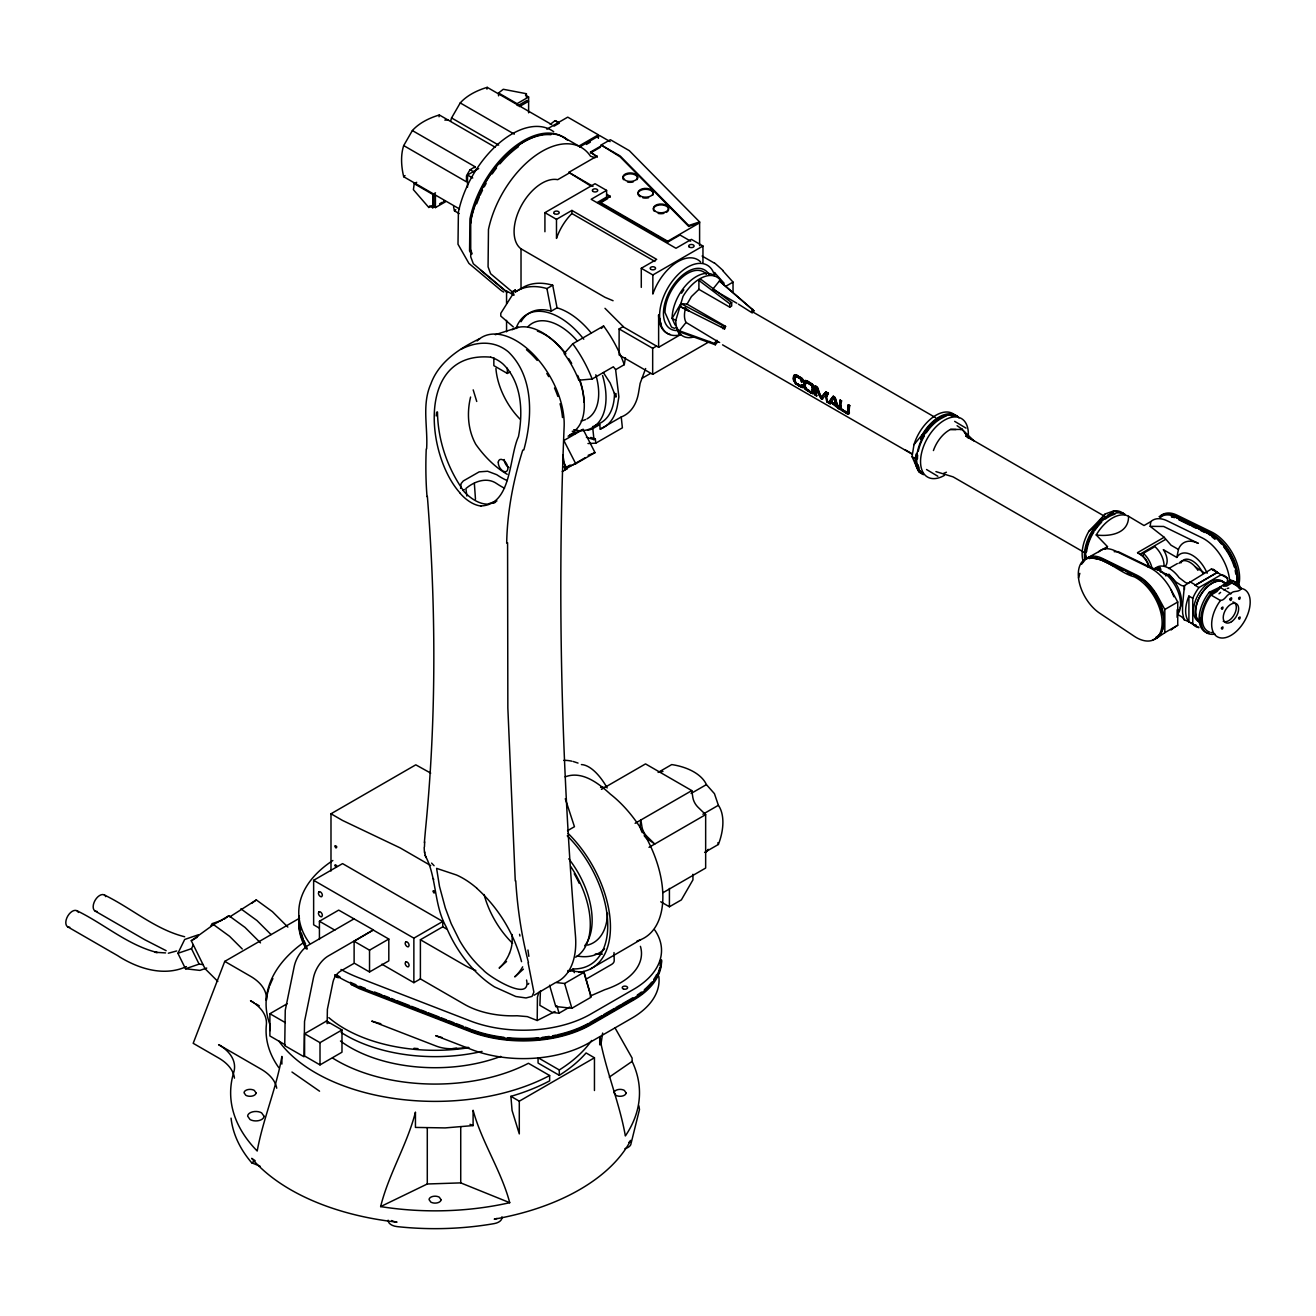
<?xml version="1.0" encoding="UTF-8"?>
<svg xmlns="http://www.w3.org/2000/svg" width="1316" height="1316" viewBox="0 0 1316 1316"><rect width="100%" height="100%" fill="white"/><g stroke="black" fill="none" stroke-linecap="round" stroke-linejoin="round"><path stroke-width="1.5" d="M332.553 1058.015A139.002 80.26 0 0 0 528.423 1063.279L549.644 1075.534L549.644 1080.864A168.991 97.565 0 0 1 510.904 1096.343L512.056 1110.424L519.294 1133.915L519.294 1101.179L594.454 1057.784L594.454 1090.52M813.666 390.046L813.683 391.773M812.367 387.43L811.495 385.44M812.35 391.378L811.939 391.987A8.998 4.195 52 0 1 811.446 391.757M813.864 389.24L813.864 389.026A16.631 0.954 -87.3 0 1 813.814 388.302L813.88 387.924A13.522 1.546 87.1 0 1 813.847 388.763M507.581 542.718L507.844 707.942L515.263 880.98M793.367 378.514L793.384 378.12A16.154 13.242 -4.1 0 1 793.515 376.705L793.581 376.409A7.814 6.087 43.6 0 1 793.844 375.554L795.802 374.698M680.816 306.858L680.865 303.585L687.034 304.128L725.577 326.384L724.606 328.868L680.816 306.858L689.041 311.201L684.945 307.385M812.35 388.204L811.676 385.325A16.203 10.873 69.8 0 0 810.491 384.601L807.679 382.907A19.592 13.226 70.4 0 0 806.938 382.495M426.614 448.953C428.029 427.305 421.63 404.686 430.825 384.009C438.804 361.801 459.597 348.378 479.863 338.607M813.683 392.497L813.518 393.435A2.171 0.954 53.5 0 1 813.288 393.632L813.107 393.649A4.228 1.81 50.1 0 1 812.4 393.484M813.88 392.382L813.716 393.32A2.188 0.954 53.7 0 1 813.518 393.5L813.321 393.533A4.047 1.727 49.9 0 1 812.778 393.402L812.334 393.237M540.432 990.767L539.905 1005.375L552.128 1012.415L559.053 1013.188L569.598 1007.102M801.641 378.021L802.069 378.399A2.632 1.826 73.3 0 1 802.793 379.403L803.023 380.192A2.007 1.217 72.3 0 1 803.056 380.801L803.04 381.311A12.206 2.5 87.1 0 1 802.875 382.018L801.477 381.854L801.197 379.699M424.361 842.635L425.545 829.179A2016.967 1164.512 60 0 0 427.371 496.412M470.717 223.259L471.128 219.509A78.499 45.32 -60 0 1 512.187 150.189A78.499 45.32 -60 0 1 566.423 139.068M844.444 410.905L843.424 410.296A22.438 10.265 51.3 0 1 842.092 409.358L841.302 408.519A2.599 1.481 48.2 0 1 841.154 407.993L841.039 406.545A21.319 14.591 -48 0 1 841.023 406.101L841.023 405.805A21.813 12.584 -60 0 1 841.566 400.87L840.036 400.212L840.118 408.7A2.484 1.25 49.4 0 0 840.792 409.671A2.484 1.086 49.4 0 0 841.483 410.279L841.911 410.559M1150.168 526.334L1163.657 526.466L1198.317 543.376A32.522 18.786 60 0 0 1178.429 549.463L1171.01 545.186L1164.167 537.273L1150.168 526.334L1150.809 521.597A32.703 18.885 60 0 1 1167.292 520.873L1201.952 537.767A36.519 21.089 60 0 1 1229.736 582.017M600.886 1044.707L602.646 1033.06M922.434 473.415A33.805 19.51 -60 0 1 918.864 472.016L912.037 456.652L913.978 444.66A33.805 19.51 -60 0 1 933.834 416.58A33.805 19.51 -60 0 1 955.91 416.169M439.05 116.779L439.347 114.986L495.112 147.178M486.936 89.143L487.233 87.35L551.7 124.576M592.562 426.614L599.734 424.607L600.228 429.115A70.867 40.911 60 0 0 617.582 404.637L618.882 396.873L615.625 369.681L624.278 364.68L625.445 357.672M1165.91 576.046L1166.14 574.171L1156.912 569.088A26.978 15.578 60 0 0 1152.865 568.512A33.657 19.427 60 0 0 1147.536 566.67M1177.113 617.319L1177.178 609.785M1165.696 565.798A13.621 7.863 60 0 0 1163.295 549.644L1176.849 557.458L1178.429 549.463M816.726 395.886L816.529 395.984A21.813 12.584 -60 0 1 816.282 388.072L816.463 387.957A21.813 12.584 -60 0 0 816.726 395.886L815.196 395.228L815.394 385.769L818.075 388.681M828.175 401.791L828.175 402.712L826.3 397.662L828.373 393.254L825.823 392.004A30.005 5.626 -37.7 0 0 821.381 397.514A30.284 24.099 81.5 0 1 817.516 387.217L815.196 385.884L815.196 386.805M1150.809 521.597L1144.032 525.528L1128.569 516.3C1128.783 533.786 1109.668 536.764 1096.228 534.97L1107.48 546.617L1105.078 549.183M849.313 412.796L849.231 411.168A21.813 12.486 -59.6 0 1 849.231 410.707A21.813 12.584 -60 0 1 849.774 405.608L848.442 404.851L847.981 411.941M474.961 167.806L475.158 166.803L412.369 130.564L403.699 145.583A62.346 35.993 60 0 0 403.699 176.739L459.498 208.964M470.585 397.037C466.769 412.813 467.822 429.855 475.75 444.265A75.144 43.379 60 0 0 507.219 474.303M1160.547 572.016L1160.301 571.029L1164.857 574.516L1168.69 574.911A23.704 13.686 60 0 1 1180.156 607.647M1168.69 574.911L1165.055 573.76M1148.983 565.781A13.621 7.863 60 0 0 1143.209 556.405L1143.357 553.296L1154.922 546.634A17.437 10.067 60 0 1 1164.068 565.666M523.817 449.957C532.585 417.929 534.099 376.705 508.371 351.865A55.124 44.481 -75.1 0 0 497.497 345.516C485.505 341.058 471.983 343.427 460.962 349.382M1078.511 577.971L1079.844 573.348M538.853 992.313L537.422 997.166L537.208 1020.509L527.371 1016.626L517.139 1015.755A68.136 39.348 0 0 1 464.416 1004.322L420.396 978.907L413.866 982.674L381.854 964.184M694.058 336.912A34.068 19.674 -60 0 1 675.782 320.479L683.004 296.445A34.068 19.674 -60 0 1 722.171 283.17M921.957 473.809A33.805 19.51 -60 0 1 915.113 458.429L916.627 453.411L915.887 457.984A32.703 18.885 -60 0 0 922.5 472.872M958.986 417.945A33.805 19.51 -60 0 0 922.286 434.593L920.838 439.429L922.829 434.905A32.703 18.885 -60 0 1 955.531 416.399M645.646 368.529L640.135 383.351L638.589 392.513A70.867 40.911 60 0 1 621.234 416.975L600.228 429.115M299.555 918.206L224.756 961.387L193.189 1043.308L218.604 1057.982A54.515 31.469 0 0 1 234.445 1078.149M722.912 328.72L723.882 326.236L725.577 326.384M687.034 304.128L691.41 296.577L698.911 289.356L698.911 280.423L700.836 279.305L731.68 302.664L731.68 306.036L729.755 307.154L698.911 289.356M206.727 968.05L199.933 970.385L185.523 968.773L177.907 953.31L184.684 939.46L198.255 934.821L196.956 937.453L191.281 940.743L205.066 968.708L217.847 981.44M177.907 953.31L191.478 948.672L193.32 944.888M210.708 926.431L212.057 923.668L222.239 920.18M450.648 121.22A62.346 35.993 60 0 1 451.569 117.947L460.238 102.928A62.346 35.993 0 0 1 487.233 87.35M416.711 182.299L414.244 183.714L413.389 189.668L428.802 207.467L429.674 205.97L432.75 207.763L435.497 206.168M498.55 95.838L498.55 92.992L503.271 89.274L526.4 93.716L525.528 95.213L528.621 96.989L528.621 112.814M591.114 332.882A65.422 37.769 60 0 0 559.333 308.536L557.046 307.812L552.72 285.227L546.93 288.566A90.771 52.41 60 0 0 515.247 291.988L515.247 290.03L511.891 292.465L513.388 293.336L500.787 313.323L500.787 316.07L513.372 326.977M706.412 851.814L708.173 849.313M1227.466 578.25A29.166 16.845 -60 0 0 1221.264 574.681L1198.958 587.561L1195.109 585.34L1217.103 572.411L1227.466 578.25L1227.466 581.935M1123.765 513.536L1114.01 510.838L1105.275 513.914L1098.465 522.666L1088.76 531.45A32.703 18.885 -60 0 0 1083.348 561.8M686.064 322.453L717.862 341.634L715.345 344.776L680.323 332.175L679.369 330.793L686.064 322.453A21.813 12.584 -60 0 1 685.521 308.322M738.424 304.144L752.226 312.928L753.92 310.823L719.424 280.966L712.713 289.306L736.812 303.206M679.369 330.793L714.374 343.41L716.907 340.268M751.271 311.563L752.966 309.441M1208.713 633.193A29.166 16.845 -60 0 1 1209.223 592.315L1219.751 587.199L1230.279 580.159L1232.006 581.162A29.166 16.845 -60 0 1 1241.136 589.14M1230.921 593.648C1233.158 589.93 1238.784 593.039 1241.383 588.433A27.258 15.743 -60 0 1 1245.479 619.342A27.258 15.743 -60 0 1 1216.379 636.154A27.258 15.743 -60 0 1 1220.475 600.507C1225.328 600.409 1226.775 593.598 1230.921 593.648L1219.751 587.199M1081.522 564.301L1086.128 558.658C1103.811 554.957 1118.172 572.641 1134.293 576.836A36.519 21.089 60 0 1 1162.127 622.616A36.519 21.089 60 0 1 1134.293 636.286L1099.633 613.174A32.703 18.885 60 0 1 1079.153 581.886A32.703 18.885 60 0 1 1087.987 558.099M828.718 403.041A28.327 6.366 -39.4 0 1 833.209 396.281L835.101 397.366A28.343 22.257 86.4 0 0 839.608 409.309L839.789 409.194A28.409 22.29 86.3 0 1 835.611 398.797L833.406 396.165L832.65 397.087A28.393 6.383 -39.4 0 0 828.915 402.926L830.363 403.765A28.245 6.235 -39.1 0 1 830.906 402.614L837.058 406.118L838.341 408.371L830.955 402.581M913.978 444.66L922.286 434.593M624.278 364.68A89.406 51.62 60 0 0 603.583 325.99L572.756 343.789L564.136 353.576A67.593 39.019 60 0 1 578.793 380.209L592.151 379.008L613.355 366.769A101.151 47.639 38 0 1 615.674 369.681M601.428 328.441L603.583 325.99M1110.72 514.572L1114.01 510.838A32.703 18.885 -60 0 1 1124.358 514.507M1212.891 570.387L1213.665 569.515L1218.419 573.036M826.02 391.905L825.198 392.793A30.054 5.626 -37.7 0 0 821.562 397.399L821.579 397.399A30.334 24.165 81.5 0 1 818.075 388.681M1088.76 531.45L1105.275 513.914M1086.292 558.691L1085.223 554.859A31.617 18.259 -60 0 1 1104.206 518.389L1110.013 514.984L1114.01 510.838L1098.465 522.666A32.703 18.885 -60 0 0 1084.746 559.432M1213.665 569.515L1211.329 569.071L1184.449 585.62A8.176 4.721 60 0 1 1180.699 585.061L1176.06 582.083L1168.871 574.154M499.307 967.967L506.545 961.519M523.423 969.119L514.721 976.867A24.445 14.114 -60 0 0 521.597 968.625A24.675 14.246 -60 0 0 522.666 966.816M403.699 176.739L405.032 175.571M459.169 213.57L454.464 210.856L455.797 209.688M1171.734 629.262L1170.944 629.838L1177.738 625.215L1177.738 602.021L1170.944 589.552A36.519 21.089 60 0 0 1149.904 567.821L1115.244 550.91A32.703 18.885 60 0 0 1098.778 551.651L1087.016 558.181A32.703 18.885 60 0 1 1102.331 558.362L1136.991 575.273A36.519 21.089 60 0 1 1158.031 597.003L1164.824 609.472L1164.824 632.667L1158.031 637.289A36.519 21.089 60 0 1 1154.576 638.934M191.281 940.743L213.537 924.622L228.951 915.722L245.006 927.418L260.502 942.881M224.181 919.177L228.951 915.722M229.774 916.89L256.324 899.93L272.379 911.626L287.859 927.089M251.553 903.385L256.324 899.93M462.903 490.457L464.351 489.437M609.275 1077.13L632.108 1061.403L632.108 1058.064L615.033 1027.911M231.057 1118.139A204.424 118.029 0 0 0 251.685 1162.785L255.139 1160.679L251.685 1158.343A204.424 118.029 0 0 0 397.021 1222.136A10.906 6.3 0 0 1 391.576 1220.541M496.938 500.919L487.479 504.143A39.743 22.948 60 0 1 464.351 491.937C447.67 468.841 437.817 440.531 437.488 411.957M590.456 968.938L640.81 939.64M498.55 92.992L517.056 103.668L528.621 96.989M517.862 105.691L527.042 100.394L528.571 101.283L519.409 106.58M403.699 145.583L466.473 181.822L466.473 175.982A40.878 23.606 -60 0 1 470.075 169.731L475.158 166.803M554.02 126.172L559.316 123.112L555.072 120.661L550.236 124.378M414.244 183.714L432.75 194.406L435.497 192.827M467.525 187.234L467.525 174.995L478.662 168.563M546.864 129.182L567.739 117.14L598.385 134.824L598.385 138.344M443.969 200.887L445.515 201.776L435.415 207.599L433.869 206.711L433.869 195.048L435.135 194.324M428.802 207.467L432.092 205.576M433.869 206.711L435.135 205.987M439.61 203.799L442.34 202.22M443.722 201.43L445.088 200.641M578.711 146.191L598.385 134.824M579.862 146.849L599.537 135.499L610.147 141.618M586.393 144.431L590.39 142.112M690.686 241.173L680.027 235.021L667.705 242.128L600.063 203.075L600.063 202.187L667.705 241.239L699.602 222.832L688.696 226.401L620.132 156.851L601.165 145.007L610.361 139.71L629.328 150.666L699.602 221.927L699.602 245.631M590.473 152.08L597.217 156.867L590.473 152.08L601.165 145.912M590.473 152.969L600.31 147.293M589.535 185.227L568.825 172.363L597.217 155.979M568.825 173.268L557.721 179.667A39.529 22.816 -60 0 0 521.152 206.036A39.529 22.816 -60 0 0 520.889 248.74L604.982 297.317L613.075 300.722M544.923 231.748L544.923 212.649L595.029 183.714L606.594 190.392L606.594 197.071L597.234 202.483M544.923 212.649L556.487 219.328L571.901 210.428L656.7 259.384L641.287 268.283L641.287 287.381M606.594 190.392L591.18 199.292L675.98 248.263L691.394 239.364L702.958 246.026L702.958 263.052M600.063 202.187L610.262 196.298L610.262 197.186L606.808 195.196M600.063 203.075L607.712 198.65M511.924 292.497A115.166 9.557 33.4 0 1 512.138 291.807L515.247 290.03M515.247 291.988L521.021 288.648A90.771 52.41 60 0 1 552.72 285.227M521.021 321.762A65.422 37.769 60 0 1 551.272 311.152L557.046 307.812M641.287 268.283L652.851 274.962L702.958 246.026M493.845 357.804L493.845 365.651L507.334 373.448L510.065 371.869M724.162 283.318L714.522 272.56L713.716 273.037A39.529 22.816 -60 0 0 680.783 272.034A39.529 22.816 -60 0 0 659.842 319.656L661.06 325.036A39.529 22.816 -60 0 0 680.125 334.84M709.587 341.502L652.67 374.353L619.112 354.975L619.112 328.934L623.241 326.565M725.642 286.378L733.028 282.118L723.01 270.948M619.112 328.934L652.67 348.312L656.536 346.075M729.755 307.154L729.755 303.782L731.68 302.664M604.982 308.306L623.932 327.256L658.625 347.292L680.981 334.379M642.126 378.251L650.301 373.547M569.499 435.053L574.763 432.01L575.405 433.638M568.101 436.172L583.136 429.394L595.029 452.622L575.75 463.742L565.419 467.789L567.015 468.825L562.606 460.205M583.136 429.394L563.857 440.515L575.75 463.742M587.545 430.316A66.507 38.394 60 0 0 592.809 428.605L599.734 424.607M586.41 437.29L593.977 439.643L595.325 438.87L595.786 443.163L587.972 443.525M595.786 443.163L622.386 427.815L621.234 416.975M565.419 467.789L570.239 465.009M565.946 468.825L585.39 457.606M562.261 471.572L567.015 468.825M801.477 381.854L801.082 379.271M801.543 384.815L803.122 386.098M801.543 384.585L803.073 385.243M816.463 388.187L816.644 388.072A30.548 24.346 80.9 0 0 821.381 398.551L821.184 398.666A30.548 24.346 80.9 0 1 816.463 388.171L816.282 388.072M815.196 395.228L815.196 394.306M826.843 401.939L827.04 401.841A21.813 12.584 -60 0 1 826.777 393.912L826.58 394.027A21.813 12.584 -60 0 0 826.843 401.939L828.373 402.597M825.823 392.004L828.373 393.254M822.253 399.291L822.451 399.176A30.367 5.445 -37.4 0 1 826.629 393.813M834.031 398.106L834.031 398.32A28.788 22.652 85.4 0 0 836.203 404.703L831.202 401.824L836.186 404.703A28.788 22.668 85.5 0 1 834.212 398.222L834.031 398.106A28.87 6.185 -38.9 0 0 831.383 401.709M841.566 400.87L840.036 400.212M847.126 412.55L847.701 410.444A21.796 12.486 -59.5 0 1 847.685 410.033L847.701 409.885A21.813 12.584 -60 0 1 848.244 404.95L848.442 404.851M849.774 405.608L848.244 404.95M330.99 871.028L330.99 813.781L415.79 764.826L430.694 773.101M319.212 928.027L313.636 924.803L313.636 880.305L342.555 863.609L442.768 921.463L442.768 926.809L420.396 939.739L420.396 978.907M319.426 939.427L319.426 921.249L338.689 910.113L373.382 929.918L354.119 941.269L354.119 963.082L369.533 971.981L388.812 960.861L388.812 939.048L373.382 930.149M354.119 918.798L309.096 944.789A21.813 12.584 -60 0 0 294.192 966.586L285.259 1010.277L284.733 1045.644L304.012 1056.781L304.539 1021.397L313.471 977.722A21.813 12.584 -60 0 1 328.358 955.926L373.382 929.918M601.428 789.37L645.531 763.905L691.788 790.603L692.841 797.496A10.906 6.3 60 0 0 697.924 807.119L705.656 814.637L705.656 868.05L663.165 892.593M658.115 772.443L671.719 764.58A48.363 27.916 0 0 1 706.412 784.616L714.44 793.663L718.388 805.293A48.363 27.932 -60 0 1 718.388 844.461L704.636 852.406M567.509 830.709L574.45 826.711L565.288 798.73M354.119 941.269L369.533 950.168L388.812 939.048M353.609 963.608L340.416 971.224A10.906 6.3 -60 0 0 332.964 982.114L327.388 1009.339L327.141 1023.651M285.309 1044.871L269.895 1035.972L269.895 1013.715L287.151 1003.746M313.636 880.305L413.866 938.16L442.768 921.463M1098.778 551.651L1107.48 546.617M635.118 823.322L691.788 790.603M691.097 793.449L706.412 784.616M304.588 1033.751L326.549 1021.052L341.979 1029.967L341.979 1052.208L320.002 1064.907L304.588 1055.991L304.588 1033.751L320.002 1042.65L341.979 1029.967M1142.666 555.911L1137.55 552.638L1164.167 537.273M1140.166 554.085L1165.219 539.626M702.909 814.226L718.388 805.293M649.002 847.356L705.656 814.637M1168.756 568.528L1177.359 563.561M1195.109 585.34L1217.415 572.46M1164.824 609.472L1177.738 602.021M1214.948 634.082A29.166 16.845 -60 0 1 1200.899 620.938L1199.337 618.882L1200.899 618.273A29.166 16.845 -60 0 1 1210.95 593.319L1219.652 588.301L1216.955 591.542L1211.033 595.062A27.258 15.743 -60 0 0 1209.519 632.058M1232.006 581.162L1223.321 586.179L1226.611 586.064L1231.94 582.988L1241.383 588.433M660.747 901.773L669.416 906.773L681.375 899.881L692.94 879.845L692.94 874.285M567.245 835.825A86.132 49.728 60 0 1 607.663 921.71A86.132 49.728 60 0 1 573.184 968.921L568.183 971.817L567.821 970.583L583.893 972.36L591.114 997.166L571.851 1008.286L555.763 1006.51L549.578 985.256M534.131 995.209L555.155 982.838A84.487 48.791 60 0 0 575.454 935.594A4197.481 2423.43 60 0 1 564.136 426.68A68.136 39.348 60 0 0 532.059 353.05A68.136 39.348 60 0 0 477.116 340.943M1164.824 632.667L1177.738 625.215M556.586 982.591L564.63 983.496L583.893 972.36M1200.899 618.273L1202.018 617.615L1202.018 620.28L1200.899 620.938M1192.773 624.047L1192.773 598.286L1188.907 596.066A29.166 16.845 -60 0 0 1188.907 621.81L1192.773 624.047A29.166 16.845 -60 0 0 1198.958 627.617L1195.109 625.396L1195.931 624.919M585.817 979.301L611.414 964.529A9.541 5.511 0 0 0 614.21 960.581L614.013 952.554M555.763 1006.51L556.915 1005.835L559.053 1013.188M537.208 1020.509L555.056 1011.478M589.963 1022.532L602.202 1015.475M603.731 1014.587L614.44 1008.401M615.97 1007.513L620.56 1004.865M622.09 1003.993L632.799 997.808M380.637 1206.591L427.289 1183.989L460.732 1182.887L509.72 1202.692C501.38 1170.944 481.672 1142.058 473.102 1110.276L473.102 1125.575L445.137 1127.911L415.445 1127.417L415.445 1112.119C407.253 1144.459 388.549 1174.25 380.637 1206.591A204.424 118.029 0 0 0 509.72 1202.692M590.078 996.13L604.834 989.681A71.952 41.536 0 0 0 640.415 946.336M943.424 473.48L946.418 472.23M588.137 455.32L595.029 452.622M186.411 966.602C163.579 977.015 137.473 968.461 117.519 955.581L67.675 926.809M185.523 968.773L199.094 964.118L203.026 964.562M601.165 145.007L620.132 155.962L688.696 225.513L699.602 221.927M495.342 334.692L518.405 327.306M565.123 776.884C581.952 770.37 598.55 783.267 610.311 794.091A89.949 51.933 60 0 1 661.175 878.973A89.949 51.933 60 0 1 637.076 940.924M600.573 787.396L604.538 787.346M168.333 953.228L176.689 950.958M495.573 502.334L491.806 503.09L493.829 503.074M595.161 157.723L590.489 156.193A78.499 45.32 -60 0 0 535.283 155.716A78.499 45.32 -60 0 0 488.466 229.527L488.072 266.819L490.654 273.761L512.154 291.807M1107.578 515.247L1110.013 514.984M960.762 429.592L962.49 429.427L957.094 425.71M660.188 771.686L662.951 771.439M563.807 760.368L566.505 760.401A7.551 1.398 9.5 0 1 570.47 760.911L571.901 761.191M444.824 120.085L448.032 119.986M1114.191 551.684L1118.304 551.667L1152.964 568.561M933.422 450.565A24.955 14.41 -60 0 1 950.514 429.444L962.49 429.427M1159.1 516.563L1161.567 516.596M950.514 429.444L955.992 429.526M795.67 376.277L795.078 376.689A4.507 3.274 53.8 0 0 794.897 377.166L794.732 378.432A17.437 14.213 -13.8 0 0 794.7 379.156L794.765 380.423A20.859 15.578 -43 0 0 794.815 381.179M165.536 952.916L154.679 952.241L157.295 952.537C127.685 945.184 104.096 923.865 77.035 910.804M481.014 505.936C512.006 504.801 508.848 457.244 518.471 436.616C523.143 412.122 522.041 382.38 502.975 363.973A47.837 38.279 -79.4 0 0 490.72 357.179M1161.962 612.927A35.433 20.464 60 0 0 1149.246 587.66L1143.949 580.652L1137.057 576.194L1102.397 559.284L1090.273 557.77L1101.179 559.037L1135.84 575.931A36.519 21.089 60 0 1 1162.16 610.838A36.519 21.089 60 0 1 1152.586 639.823M1195.109 625.396L1191.079 622.929M1102.397 559.284L1094.83 557.951L1101.245 559.958M801.707 387.315L802.727 387.48A1.892 0.823 52.5 0 0 803.155 387.019L803.122 386.295M490.72 357.162C416.284 350.648 425.66 455.369 460.32 493.286M807.514 382.841A16.927 11.581 71.6 0 0 806.297 382.282L805.014 385.555A20.316 15.233 -37.2 0 0 805.03 386.131L806.724 389.289M953.491 416.3L948.129 414.82L940.562 418.817A32.703 18.885 -60 0 0 926.283 432.767M573.233 761.503L578.037 763.083M184.651 936.745C155.058 929.392 131.468 908.073 104.392 895.012M1189.631 622.106L1184.022 619.655L1182.673 613.404A24.033 3.405 -84.2 0 1 1182.673 603.863L1184.449 585.62L1184.466 589.436M1174.481 517.665L1171.339 516.711L1174.415 516.744L1209.075 533.654A36.519 21.089 60 0 1 1236.366 585.225M572.23 431.22L574.763 432.01M590.785 437.455L595.325 438.87M935.939 471.605L953.129 476.885L1084.499 552.572M806.28 382.462L805.293 383.647A13.275 10.906 14.7 0 0 805.244 384.288L805.326 386.986A6.119 4.014 41.2 0 0 805.54 387.677M359.778 986.293L365.322 988.448M374.566 992.034L381.969 994.896M383.828 995.603L389.371 997.758M391.214 998.466L394.915 999.897M396.774 1000.621L409.72 1005.638M411.563 1006.345L418.965 1009.207M420.807 1009.931L426.368 1012.07M428.21 1012.794L439.314 1017.087M441.156 1017.811L446.716 1019.949M448.559 1020.673L454.102 1022.812M455.961 1023.535L463.364 1026.398M465.206 1027.105L470.75 1029.26M716.661 341.288L719.638 342.456M470.009 1124.325L473.102 1125.575M251.685 1162.785L260.157 1166.256M812.383 393.468L812.169 393.369A14.015 5.79 48.8 0 1 811.396 393.007M166.161 950.695L144.892 939.788L95.048 911.001M1209.141 534.576L1217.119 538.326L1221.363 543.903M1137.517 577.625L1143.949 580.652A35.433 20.464 60 0 1 1163.114 612.253A35.433 20.464 60 0 1 1156.007 637.207M1178.807 519.787L1190.371 525.413M1191.803 526.12L1196.145 528.242M1200.472 530.348L1204.798 532.47M1102.693 560.665L1114.241 566.291M1118.567 568.413L1122.91 570.519M1127.236 572.641L1131.563 574.747M800.506 385.703L801.789 385.604A6.975 2.139 69.5 0 0 801.757 385.111L801.757 384.963M723.882 326.236L680.865 303.585L672.131 318.357L675.092 325.036M334.971 975.946L338.36 977.722L335.531 975.946M797.447 375.455L797.858 375.669A38.773 27.471 75.3 0 1 798.499 375.915M797.677 375.784L797.463 375.669A26.353 18.457 73.7 0 0 796.41 375.093A13.588 9.541 74.1 0 0 795.604 374.813L794.42 374.813L793.663 376.968A15.874 13.045 -1.3 0 0 793.564 377.791L793.384 379.057A16.121 13.061 -4.7 0 0 793.466 380.11L795.44 383.647M807.777 381.41L810.097 382.709M807.596 381.525L811.363 383.499A14.608 10.314 74.8 0 1 812.597 384.354M1137.55 552.638L1140.89 554.694A15.266 8.817 60 0 1 1148.654 565.864M807.481 383.022L810.508 384.782M847.093 413.356L845.908 412.928M846.928 413.273L844.954 412.401M912.35 454.283L722.566 344.841M845.695 412.599L842.52 410.954M798.138 377.379L797.003 376.787A9.344 6.251 69.4 0 0 795.983 376.36M799.24 384.798L797.496 384.009M800.77 378.942A23.458 15.874 70.6 0 0 799.092 377.889L796.789 376.87A13.144 8.85 69.9 0 0 796.295 376.639A6.267 4.178 69 0 0 795.785 376.475A2.533 1.694 68.7 0 0 795.423 376.392L795.012 380.735L796.246 383.005M845.53 411.513L844.444 411.118M845.349 411.414L843.079 410.329M798.351 377.725L798.763 377.972A19.197 12.946 70.2 0 1 800.967 379.403M799.404 386.098L800.293 386.608A22.224 9.196 48.8 0 0 801.559 387.315M798.45 384.568L800.26 385.358A22.52 10.331 51.4 0 0 800.687 385.506L801.576 385.259M799.24 385.999L800.325 386.394A23.935 9.87 48.7 0 0 801.757 387.2M597.234 136.831L598.385 137.506M563.232 137.045L580.57 147.063M460.238 102.928L514.309 134.133M568.825 172.363L592.99 186.329M606.808 194.307L610.262 196.298M702.102 256.028L714.012 262.904M451.569 117.947L498.665 145.122M1211.329 569.071L1217.103 572.411M698.911 280.423L729.755 303.782M752.67 311.876L935.643 417.666M1204.551 573.003L1195.471 567.064M1105.456 516.777L965.664 435.925L974.103 440.975L962.95 430.25L965.993 434.543M571.901 210.428L571.901 213.521L654.94 261.456M1209.223 592.315L1210.95 593.319M1189.631 581.59L1195.405 584.929M1211.033 595.062L1220.475 600.507M470.075 169.731L474.319 172.182M467.525 174.995L472.724 178.005M721.398 327.01L724.606 328.868M797.249 384.848L799.421 385.901M821.184 398.666L822.451 399.176M838.16 408.47L839.789 409.194M1202.018 620.28L1200.472 618.059M905.194 449.809L912.218 453.855M912.037 456.652L915.113 458.429M675.782 320.479L672.131 318.357A34.068 19.674 -60 0 1 687.1 283.96A34.068 19.674 -60 0 1 713.42 275.044M1177.754 614.523L1180.699 616.217A8.176 4.721 60 0 1 1184.466 619.984M433.869 195.048L435.415 195.936L435.415 207.599M430.71 865.55L400.146 847.899L342.555 820.46L330.99 813.781M442.768 926.809L446.338 928.866M420.396 939.739L464.416 965.154A68.136 39.348 0 0 0 475.816 970.451M594.454 1057.784L586.081 1052.948A168.991 97.565 0 0 1 559.284 1075.304L538.063 1063.048L538.063 1057.719L559.284 1069.957L559.284 1075.304M319.426 921.249L334.84 930.149M510.904 1096.343L519.294 1101.179M224.756 961.387L250.484 976.258A54.515 31.469 0 0 1 266.358 1000.341A168.991 97.565 0 0 1 269.138 987.559M254.004 1002.759L250.484 1000.736A54.515 31.469 0 0 1 266.358 1024.819A168.991 97.565 0 0 0 278.712 1067.539M255.748 1003.779L259.268 1005.802M269.895 1013.715L285.309 1022.614M809.241 390.572L808.764 390.523A44.316 20.234 51.3 0 1 807.876 389.914M798.828 385.769L797.447 384.733M809.669 391.806L810.228 392.349A36.799 15.216 48.7 0 0 811.709 393.155M798.335 384.272L796.854 383.63A22.01 10.265 51.8 0 1 796.065 383.236M807.119 390.293L809.159 391.724M808.83 391.543L806.297 390.013M844.954 412.188L842.717 410.855A6.465 2.681 48.7 0 1 842.075 410.46L841.072 409.605A2.435 1.217 49.5 0 1 840.365 408.733L840.266 408.503A3.093 1.744 47.3 0 1 839.97 407.828L839.805 406.858M954.659 421.35L965.993 428.128M809.866 382.808L811.067 383.548M797.693 383.91L797.019 383.729A21.336 10.166 52.4 0 1 796.279 383.301M926.53 469.516L937.864 476.277M797.118 384.519L796.229 384.206M806.692 390.029L805.655 389.306A2.418 1.119 49.7 0 1 804.849 388.533M796.542 384.173L796.427 384.091A13.193 5.511 48.9 0 1 795.966 383.762M810.903 385.029L811.1 385.16A10.248 6.975 70.9 0 1 811.511 385.358M291.971 1072.03L319.558 1091.194M240.894 908.83L256.949 920.526L271.047 934.574M213.537 924.622L229.593 936.318L242.259 948.968M685.883 308.75L689.041 311.201M795.621 383.548L793.647 379.88A16.253 13.16 -3.7 0 1 793.564 378.926L793.564 378.597M811.988 384.173L813.683 387.677M805.606 389.52L805.392 389.339A2.385 1.036 49.4 0 1 804.718 388.598L804.553 388.45A2.665 1.382 49.3 0 1 804.027 387.496L803.879 381.887L806.017 380.587A15.726 11.005 73.6 0 1 806.692 380.9A23.129 16.302 74.6 0 1 807.35 381.147M1212.085 536.961L1215.046 539.346M1146.285 585.258L1149.246 587.66M795.719 382.874L794.864 381.163M507.565 292.514L473.316 263.743L470.717 256.817L470.717 220.397A76.871 44.382 -60 0 1 550.91 134.726M480.488 270.076L506.709 292.103M753.92 310.823L719.424 280.966M841.648 409.375L840.842 406.726A21.27 14.772 -46.4 0 1 840.694 406.266L840.825 405.92M476.787 888.3C498.386 907.678 514.145 933.62 521.547 961.667M431.582 863.099L434.083 865.714M812.893 384.7L813.42 385.424A2.813 1.81 71.6 0 1 813.732 386.147L813.88 391.658M678.085 329.576L676.046 327.174L679.007 333.853M804.734 388.335L803.977 386.608A12.782 10.002 14.2 0 1 803.813 385.818L803.78 383.729A16.006 13.16 -3.6 0 1 803.813 383.12A14.065 11.597 8.7 0 1 803.895 382.545L804.454 380.916A2.254 1.579 65.6 0 1 805.112 380.489A2.681 1.859 71.9 0 1 805.787 380.538M433.737 879.45L433.211 878.562M603.353 372.51L610.18 383.038L615.937 397.136A67.593 39.019 60 0 0 616.036 393.566M964.973 432.372L966.158 434.51M714.374 343.41L715.345 344.776M471.556 254.399L469.565 250.912L469.96 218.851A78.499 45.32 -60 0 1 512.746 148.099A78.499 45.32 -60 0 1 567.492 140.253M563.89 466.637L565.469 469.713L562.837 455.056M191.478 948.672L199.094 964.118M526.565 980.042C531.648 1003.532 487.923 976.011 483.219 969.958A74.173 42.836 60 0 1 459.613 940.595L451.191 923.668L445.318 907.974L439.495 886.425L436.599 868.363L456.438 874.976A74.025 39.875 56.9 0 1 476.803 888.185M425.167 855.17L426.203 857.604M1170.944 589.552L1173.872 596.74M470.717 250.089L472.099 253.659M425.068 855.384C436.928 876.538 433.655 904.964 446.239 926.941A84.487 48.791 60 0 0 494.569 986.934L515.79 996.508L526.022 997.956L532.075 996.377L533.868 992.083L528.127 962.917M805.491 387.661L806.28 388.746A13.752 6.383 51.7 0 0 807.218 389.371A39.99 18.49 51.6 0 0 808.106 389.997A44.333 20.349 51.4 0 0 808.978 390.523M717.862 842.733L718.388 844.461M1085.223 554.859L1086.276 558.313M473.184 389.865L476.737 401.462M583.81 971.389L590.67 994.945M573.184 968.921L574.286 972.656M564.63 983.496L571.851 1008.286M1086.49 559.234L1085.601 555.977A32.703 18.885 -60 0 1 1099.781 523.176A32.703 18.885 -60 0 1 1124.933 514.194M659.842 319.656L658.625 315.017A39.529 22.816 -60 0 0 670.157 334.478M1160.58 570.7A47.063 4.984 78.9 0 1 1160.63 569.4L1160.367 568.298A24.807 14.328 60 0 0 1154.708 568.594M661.06 325.036L658.625 315.017L658.625 347.292M546.93 288.566L551.272 311.152M638.918 1105.868L639.477 1109.553L630.726 1144.805A10.906 6.3 0 0 1 624.903 1148.687M1166.14 574.171L1166.173 574.434A26.978 15.578 60 0 1 1178.511 613.009M460.6 488.384L461.094 483.581L463.298 480.949L479.172 471.868L487.611 471.243L496.741 474.698A75.144 43.379 60 0 0 507.17 480.587M1157.718 569.318L1157.833 570.157M1156.912 569.088L1157.044 570.042M466.867 496.066L465.897 488.549C474.254 481.393 486.871 476.721 496.741 483.63A86.05 49.679 60 0 0 504.538 488.236M424.459 852.686L424.163 847.438M592.809 428.605L593.977 439.643M839.723 405.92L839.69 405.032A21.813 12.584 -60 0 1 840.233 400.113M849.05 411.727L849.116 412.829A3.997 1.579 62.5 0 1 849.116 413.471L848.195 414.063A4.162 1.727 48.9 0 1 847.586 413.816M802.941 386.559L802.957 386.986A1.958 0.855 54.5 0 1 802.727 387.48A2.698 1.151 50 0 1 802.234 387.332M812.531 390.457L812.531 388.977L812.35 390.852M513.388 293.336L513.98 295.195L506.561 290.918L506.561 303.634M812.531 391.066L811.413 391.954A21.138 9.771 51.7 0 1 810.245 391.362M1188.907 596.066L1188.907 621.81M828.175 393.369L828.175 394.306M733.028 282.118L733.028 291.856M714.522 272.56L714.522 276.327M688.696 225.513L688.696 226.401M669.416 888.415L669.416 906.773M667.705 241.239L667.705 242.128M652.851 274.962L652.851 294.06A39.529 22.816 -60 0 1 700.589 261.95M652.67 348.312L652.67 374.353M599.718 1044.822L599.718 1037.172C605.722 1070.55 619.491 1102.578 625.363 1135.938A204.424 118.029 0 0 0 632.108 1061.403M556.487 219.328L556.487 238.41A39.529 22.816 -60 0 1 571.901 213.521M526.4 93.716L526.4 97.285M521.021 248.839L521.021 288.648M517.056 103.668L517.056 105.247M512.154 934.525L512.154 940.874A25.53 14.739 -60 0 1 511.694 945.793A25.169 14.525 -60 0 1 509.522 953.195M507.334 368.2L507.334 373.448M506.561 320.364L506.561 331.813M460.732 1126.611L460.732 1182.887M432.75 194.406L432.75 207.763M427.289 1127.713L427.289 1183.989M413.866 938.16L413.866 982.674M369.533 950.168L369.533 971.981M320.002 1042.65L320.002 1064.907M281.887 1064.068L281.887 1056.419C276.376 1088.447 263.003 1119.11 257.196 1151.007A204.424 118.029 0 0 1 233.738 1072.359A54.515 31.469 0 0 0 218.604 1044.641L261.029 1069.135A54.515 31.469 0 0 1 276.722 1088.217M270.208 1030.576L270.208 1025.246A168.991 97.565 0 0 1 302.4 943.375M306.595 947.569A135.186 78.055 0 0 1 300.953 933.093M300.574 931.235A135.186 78.055 0 0 1 299.933 925.625M355.962 984.763A135.186 78.055 0 0 1 350.401 982.312M339.972 976.949A135.186 78.055 0 0 1 336.403 974.827M305.641 944.033A135.186 78.055 0 0 1 303.93 940.463M303.19 938.67A135.186 78.055 0 0 1 301.397 933.159M300.574 929.458A135.186 78.055 0 0 1 300.064 925.707M659.76 967.573A94.308 54.45 0 0 1 632.799 999.584L589.963 1024.325A94.308 54.45 0 0 1 470.75 1031.037L350.928 984.286L359.169 988.596L470.157 1031.563A95.394 55.075 0 0 0 590.736 1024.769L633.572 1000.028A95.394 55.075 0 0 0 661.52 960.532M660.418 960.548A94.308 54.45 0 0 1 660.073 965.812M656.717 974.432A94.308 54.45 0 0 1 653.69 979.499M651.716 982.164A94.308 54.45 0 0 1 644.346 989.714M641.435 992.067A94.308 54.45 0 0 1 637.289 995.028M588.433 1023.404A94.308 54.45 0 0 1 557.951 1034.672M556.24 1035.05A94.308 54.45 0 0 1 552.769 1035.758M549.265 1036.383A94.308 54.45 0 0 1 542.143 1037.386M538.524 1037.765A94.308 54.45 0 0 1 507.877 1037.748M504.061 1037.337A94.308 54.45 0 0 1 472.378 1029.869M469.006 1047.668A127.965 73.877 0 0 1 328.836 1017.63M380.834 1023.733A131.764 76.065 0 0 1 371.754 1021.117L436.32 1046.121A26.83 15.496 0 0 0 454.431 1048.638A164.352 94.884 0 0 0 468.299 1047.339M306.266 948.968A136.288 78.68 0 0 1 299.11 917.778M441.979 1037.452A26.83 15.496 0 0 1 435.678 1035.659L471.523 1049.526A92.942 53.66 0 0 0 588.992 1042.897L631.845 1018.173A92.942 53.66 0 0 0 658.822 976.373M482.051 1051.402A126.204 72.857 0 0 1 341.091 1032.418M328.967 1023.223A126.204 72.857 0 0 1 326.401 1020.821M456.586 1048.227A126.204 72.857 0 0 1 452.556 1048.589M418.011 1048.622A126.204 72.857 0 0 1 413.981 1048.276M581.392 764.58A48.363 21.221 69.8 0 1 607.17 787.939M644.166 835.676A13.621 7.863 60 0 0 646.419 838.243L654.776 844.017L647.044 836.499A10.906 6.3 60 0 1 641.961 826.876L640.892 819.983L640.07 826.201A13.621 7.863 60 0 0 642.29 832.683M654.71 929.968A95.394 55.075 0 0 1 633.572 989.352L590.736 1014.077A95.394 55.075 0 0 1 470.157 1020.887L359.169 977.92A136.288 78.68 0 0 1 340.992 969.497M309.754 943.506A136.288 78.68 0 0 1 332.849 860.516M334.725 974.712A136.288 78.68 0 0 0 359.169 986.819L470.157 1029.786A95.394 55.075 0 0 0 590.736 1022.976L633.572 998.252A95.394 55.075 0 0 0 661.52 959.841M307.368 948.951A136.288 78.68 0 0 1 299.11 916.002M602.399 954.133A86.132 49.728 60 0 1 595.309 954.018M568.183 833.456A89.949 51.933 60 0 1 610.18 920.229A89.949 51.933 60 0 1 578.645 972.277M568.775 858.805A68.679 39.661 60 0 1 584.666 945.826M607.531 913.238A68.679 39.661 60 0 1 587.61 945.135M604.587 948.836A80.408 46.422 60 0 1 577.05 955.975M1231.94 582.988A27.258 15.743 -60 0 1 1238.751 587.841M1212.381 632.585A27.258 15.743 -60 0 1 1210.901 632.42M1230.279 580.159A29.166 16.845 -60 0 1 1239.392 588.137M1232.845 601.955A10.906 6.3 -60 0 1 1234.622 613.947A10.906 6.3 -60 0 1 1223.222 621.3M1219.751 587.578A23.441 13.538 -60 0 1 1221.264 586.788M1219.011 593.779A23.441 13.538 -60 0 1 1220.606 592.381M1223.995 590.029A23.441 13.538 -60 0 1 1225.492 589.223M1227.186 588.532A23.441 13.538 -60 0 1 1228.749 588.087M1192.773 598.286A29.166 16.845 -60 0 1 1198.958 587.561M1201.64 622.484A23.441 13.538 -60 0 1 1198.514 594.174A23.441 13.538 -60 0 1 1224.522 583.366M1188.907 583.021A8.176 4.721 60 0 1 1185.321 582.379L1179.136 577.658A24.807 14.328 60 0 0 1154.264 569.515M1160.235 570.749A49.301 5.264 78.7 0 1 1160.317 568.084M1179.202 609.341A23.704 13.686 60 0 1 1178.017 610.739M1178.922 563.445A17.717 10.232 60 0 1 1197.938 570.354M1155.744 569.104A23.721 13.686 60 0 1 1159.429 567.953M1157.833 569.055A23.704 13.686 60 0 1 1160.597 569.285M1200.208 622.501A23.441 13.538 -60 0 1 1201.228 594.01A23.441 13.538 -60 0 1 1225.278 583.103M1198.958 621.201A23.162 13.374 -60 0 1 1202.182 592.858A23.162 13.374 -60 0 1 1225.114 583.317M919.144 467.986A32.703 18.885 -60 0 1 918.058 464.68M917.433 458.873A32.703 18.885 -60 0 1 917.647 455.188M918.272 451.24A32.703 18.885 -60 0 1 924.375 435.81M923.487 474.698A33.805 19.51 -60 0 1 923.832 435.481A33.805 19.51 -60 0 1 957.62 416.349M944.444 475.372A33.805 19.51 -60 0 1 920.575 460.238A33.805 19.51 -60 0 1 946.73 418.981A33.805 19.51 -60 0 1 968.099 438.047M799.799 376.886A22.537 15.825 74.3 0 1 801.609 378.103M807.382 380.982A37.868 26.994 76.1 0 1 807.827 381.212M681.491 293.238A31.897 18.408 -60 0 1 683.827 289.849M706.379 274.254A31.897 18.408 -60 0 0 681.079 278.235A31.897 18.408 -60 0 0 664.991 312.468L671.44 326.977A31.897 18.408 -60 0 0 674.795 328.293M678.431 330.464A34.068 19.674 -60 0 1 669.811 290.836A34.068 19.674 -60 0 1 709.011 274.435M800.589 385.999A22.504 10.544 52.1 0 1 800.144 385.769M802.859 380.669A1.744 1.086 71.8 0 0 802.711 379.913L802.596 379.6A2.566 1.711 72.1 0 0 801.987 378.663M799.421 376.902A24.938 17.536 74.4 0 1 801.23 378.103M797.66 375.882A38.674 27.274 74.7 0 1 798.269 376.212M796.015 375.076A28.738 20.151 73.9 0 1 797.447 375.784M796.196 383.959A12.847 5.182 48.3 0 1 795.752 383.647M811.034 383.713A19.904 13.884 73.6 0 1 811.939 384.338M814.028 392.053A11.548 2.023 79.7 0 1 814.012 392.777M813.518 391.329A11.531 1.826 80.7 0 1 813.535 392.036M812.301 393.188A15.216 6.235 48.5 0 1 811.594 392.826M811.265 392.612A38.855 15.792 48.3 0 1 810.656 392.283M810.87 392.99A33.953 14.081 48.8 0 1 810.327 392.694M805.82 380.735A15.891 11.12 73.6 0 1 806.494 381.015A29.051 20.398 74.1 0 1 807.563 381.673M812.268 389.24A18.819 3.899 -81.2 0 1 812.285 388.105M812.334 389.733A12.584 1.448 83.6 0 1 812.35 390.309M811.495 391.987A20.102 9.426 52.2 0 1 810.656 391.576M807.629 390.062A40.023 18.704 51.9 0 1 806.741 389.503M806.33 382.331A10.117 6.761 69 0 1 806.922 382.578M810.491 384.848A15.841 10.643 70 0 1 810.886 385.094M830.034 403.963A28.245 6.267 -39 0 1 830.577 402.811M847.685 414.079A25.3 10.709 49.4 0 1 846.928 413.685M848.787 412.286A19.164 4.738 -80 0 1 848.771 411.661M847.142 412.582A9.936 4.655 52.1 0 1 846.566 412.319M846.682 412.632A29.84 13.966 52.1 0 1 845.596 412.072M843.095 410.345A21.369 9.919 51.7 0 1 841.911 409.605M846.846 412.467A30.4 14.196 52 0 1 845.777 411.908M849.297 412.78A3.718 1.481 62 0 1 849.281 413.421L848.409 413.964A4.145 1.711 48.8 0 1 847.784 413.685M847.866 413.931A24.116 10.133 49.2 0 1 847.159 413.569M839.657 406.94A21.549 14.525 -51.2 0 1 839.559 405.986M1176.849 557.458A24.527 14.163 60 0 1 1191.572 554.859A24.527 14.163 60 0 1 1207.134 573.299M1180.863 562.985A17.717 10.232 60 0 1 1191.276 560.287A17.717 10.232 60 0 1 1202.857 573.431M1160.909 515.691A32.703 18.885 60 0 1 1177.113 515.198L1211.773 532.092A36.519 21.089 60 0 1 1238.455 586.031M1160.251 515.888A32.703 18.885 60 0 1 1175.583 516.086L1210.243 532.98A36.519 21.089 60 0 1 1237.517 584.551M1223.633 546.765A35.433 20.464 60 0 1 1234.293 567.048M1235.181 570.552A35.433 20.464 60 0 1 1235.79 574.023M1096.228 534.97A32.703 18.885 -60 0 1 1128.569 516.3M1086.605 551.766A31.617 18.259 -60 0 1 1093.909 531.845M1094.879 530.364A31.617 18.259 -60 0 1 1101.574 522.288M1105.358 519.047A31.617 18.259 -60 0 1 1114.965 514.227M1236.76 583.942A35.433 20.464 60 0 0 1217.119 538.326L1175.632 517.007A31.617 18.259 60 0 0 1160.103 517.369M1143.357 553.296A17.437 10.067 60 0 1 1151.813 567.262M454.464 210.856A62.346 35.993 60 0 1 453.543 206.513M553.707 131.732A78.499 45.32 -60 0 0 499.471 142.835A78.499 45.32 -60 0 0 458.396 212.172L458.001 244.233L468.924 263.397L500.393 289.833A54.515 31.469 -60 0 0 503.683 292.053M476.606 203.881A76.871 44.382 -60 0 1 479.353 196.972M480.093 195.262A76.871 44.382 -60 0 1 482.528 190.162M484.272 186.806A76.871 44.382 -60 0 1 486.098 183.483M492.168 173.893A76.871 44.382 -60 0 1 496.51 168.004M499.866 163.908A76.871 44.382 -60 0 1 518.471 146.652M714.259 262.707A242.851 186.642 27.7 0 1 723.257 270.751M614.49 392.81A65.422 37.769 60 0 1 595.49 424.986M572.756 343.789A89.406 51.62 60 0 1 592.151 379.008M577.576 430.447A66.507 38.394 60 0 1 574.171 429.756M633.111 181.986A7.353 4.244 0 0 1 627.535 182.019M623.471 179.716A7.353 4.244 0 0 1 630.2 173.827A7.353 4.244 0 0 1 637.092 179.65M653.953 211.004A7.633 4.409 0 0 1 657.145 205.477A7.633 4.409 0 0 1 667.031 206.596A7.633 4.409 0 0 1 666.373 212.402M663.938 213.356A7.633 4.409 0 0 1 658.148 213.389M648.574 197.745A7.633 4.409 0 0 1 642.784 197.778M640.218 196.791A7.633 4.409 0 0 1 639.543 191.017A7.633 4.409 0 0 1 649.38 189.849A7.633 4.409 0 0 1 652.703 195.311M602.58 375.521A65.422 37.769 60 0 1 573.875 430.003M515.938 328.605A65.422 37.769 60 0 1 583.761 339.183M585.636 419.524A55.058 31.781 60 0 1 581.146 420.906M527.667 327.026A55.058 31.781 60 0 1 577.411 341.124M595.803 374.797A55.058 31.781 60 0 1 587.018 418.833M537.422 331.122A55.058 31.781 60 0 1 565.896 353.79M579.945 380.127A55.058 31.781 60 0 1 583.86 402.038M555.072 120.661A40.878 23.606 -60 0 1 558.675 122.75M412.369 130.564A62.346 35.993 0 0 1 439.347 114.986M436.205 415.938A302.861 165.964 -71.2 0 1 436.649 412.188M474.336 483.285A2022.412 1167.654 60 0 1 475.471 499.192M528.752 983.365A65.487 5.807 72.4 0 1 528.094 984.236M519.935 936.038A62.263 1.217 78.5 0 1 519.573 934.311M526.482 349.743A66.047 38.131 60 0 1 537.191 360.419M546.814 373.497A66.047 38.131 60 0 1 548.706 376.623M554.513 387.973A66.047 38.131 60 0 1 557.836 396.396M560.057 403.749A66.047 38.131 60 0 1 562.475 417.534M528.489 962.67A545.285 374.78 -57.1 0 1 515.74 880.766M424.476 846.747A50.304 9.854 -75.1 0 1 424.706 841.927M425.315 854.874A50.255 12.749 -69.5 0 1 424.821 852.028M512.598 943.325A65.422 37.769 60 0 1 484.091 894.518M506.693 543.163A299.62 180.983 -55.3 0 1 522.765 450.056M427.026 496.658A300.443 162 -71.6 0 1 426.236 449.134M570.683 866.487A72.331 41.75 60 0 1 575.651 957.193M512.171 329.757A59.516 34.364 60 0 1 565.337 353.872M568.644 358.544A59.516 34.364 60 0 1 571.687 363.43M577.675 375.422A59.516 34.364 60 0 1 574.582 430.875M481.031 506.051A39.628 24.79 64.8 0 1 460.238 493.418M519.886 418.981A53.15 30.679 60 0 1 495.918 368.464M499.29 967.984A24.445 14.114 -60 0 0 505.722 960.433A24.56 14.18 -60 0 0 507.811 956.88A24.724 14.279 -60 0 0 509.539 953.179M528.851 956.354A58.611 6.613 85.5 0 1 527.963 950.004M508.848 467.525A6.531 3.767 60 0 1 504.242 459.531M574.22 873.758A65.422 37.769 60 0 1 579.237 883.381M388.154 1220.212A10.906 6.3 0 0 0 397.021 1226.594A204.424 118.029 0 0 0 494.24 1223.6A10.906 6.3 0 0 0 501.906 1216.823M496.987 1218.419A10.906 6.3 0 0 1 494.24 1219.159A204.424 118.029 0 0 0 630.726 1140.347A10.906 6.3 0 0 1 628.834 1142.436M591.657 1040.479A168.991 97.565 0 0 1 559.284 1069.957M549.644 1075.534A168.991 97.565 0 0 1 278.712 1040.841M269.764 985.75A168.991 97.565 0 0 1 272.889 978.611M500.738 1056.403A119.921 69.238 0 0 1 340.449 1041.022M69.764 927.254A9.261 5.346 -60 0 1 67.758 916.068A9.261 5.346 -60 0 1 78.417 912.449M97.137 911.445A9.261 5.346 -60 0 1 95.13 900.259A9.261 5.346 -60 0 1 105.79 896.64M1221.445 608.305C1222.465 612.039 1224.291 604.06 1221.445 608.305M1221.445 628.127C1222.465 631.877 1224.291 623.899 1221.445 628.127M1229.851 599.257C1231.085 603.748 1233.273 594.174 1229.851 599.257M1238.619 598.385C1239.639 602.136 1241.465 594.141 1238.619 598.385M1238.619 618.224C1239.639 621.958 1241.465 613.98 1238.619 618.224M335.103 845.974C335.432 850.597 338.656 845.53 335.103 845.974M335.103 865.122C335.432 869.728 338.656 864.678 335.103 865.122M433.211 891.047C433.523 895.653 436.748 890.603 433.211 891.047M318.982 891.804L318.423 893.07A2.78 1.612 60 0 0 319.64 895.883A2.78 1.612 60 0 0 321.795 896.607L322.354 895.341A2.78 1.612 60 0 0 321.137 892.528A2.78 1.612 60 0 0 318.982 891.804M318.982 911.84L318.423 913.107A2.78 1.612 60 0 0 319.64 915.903A2.78 1.612 60 0 0 321.795 916.643L322.354 915.377A2.78 1.612 60 0 0 321.137 912.564A2.78 1.612 60 0 0 318.982 911.84M405.706 941.878L405.147 943.144A2.78 1.612 60 0 0 406.381 945.957A2.78 1.612 60 0 0 408.519 946.681L409.079 945.414A2.78 1.612 60 0 0 407.861 942.601A2.78 1.612 60 0 0 405.706 941.878M405.706 961.914L405.147 963.18A2.78 1.612 60 0 0 406.381 965.977A2.78 1.612 60 0 0 408.519 966.701L409.079 965.45A2.78 1.612 60 0 0 407.861 962.638A2.78 1.612 60 0 0 405.706 961.914M1089.122 558.428L1093.514 557.918L1089.122 558.428M637.618 177.134L635.464 174.173A7.353 4.244 0 0 0 627.419 173.268A7.353 4.244 0 0 0 622.896 177.216L625.051 180.177A7.353 4.244 0 0 0 633.111 181.098A7.353 4.244 0 0 0 637.618 177.134M626.087 1092.872L624.327 1090.388A6.004 3.455 0 0 0 617.813 1089.632A6.004 3.455 0 0 0 614.095 1092.79L615.839 1095.274A6.004 3.455 0 0 0 622.353 1096.031A6.004 3.455 0 0 0 626.087 1092.872M441.057 1199.682L439.297 1197.198A6.004 3.455 0 0 0 432.8 1196.441A6.004 3.455 0 0 0 429.065 1199.616L430.825 1202.1A6.004 3.455 0 0 0 437.323 1202.857A6.004 3.455 0 0 0 441.057 1199.682M256.044 1092.872L254.284 1090.388A6.004 3.455 0 0 0 247.77 1089.632A6.004 3.455 0 0 0 244.052 1092.79L245.796 1095.274A6.004 3.455 0 0 0 252.31 1096.031A6.004 3.455 0 0 0 256.044 1092.872M264.006 1116.248L261.604 1112.859A8.176 4.721 0 0 0 252.738 1111.823A8.176 4.721 0 0 0 247.638 1116.149L250.04 1119.538A8.176 4.721 0 0 0 258.907 1120.574A8.176 4.721 0 0 0 264.006 1116.248M623.521 989.023A2.731 1.579 0 0 0 627.633 987.691A2.731 1.579 0 0 0 623.57 986.309A2.731 1.579 0 0 0 623.521 989.023M1231.529 621.695A10.906 6.3 -60 0 0 1237.287 604.455A10.906 6.3 -60 0 0 1223.979 613.338A10.906 6.3 -60 0 0 1231.529 621.695M639.625 195.508A7.633 4.409 0 0 0 652.703 194.423A7.633 4.409 0 0 0 644.527 188.435A7.633 4.409 0 0 0 639.625 195.508M654.99 211.119A7.633 4.409 0 0 0 668.067 210.034A7.633 4.409 0 0 0 659.892 204.046A7.633 4.409 0 0 0 654.99 211.119M650.713 269.254A2.731 1.579 0 0 0 655.384 268.875A2.731 1.579 0 0 0 652.456 266.737A2.731 1.579 0 0 0 650.713 269.254M554.349 213.62A2.731 1.579 0 0 0 559.02 213.241A2.731 1.579 0 0 0 556.092 211.086A2.731 1.579 0 0 0 554.349 213.62M592.891 191.363A2.731 1.579 0 0 0 597.563 190.984A2.731 1.579 0 0 0 594.635 188.846A2.731 1.579 0 0 0 592.891 191.363M689.255 247.013A2.731 1.579 0 0 0 693.927 246.618A2.731 1.579 0 0 0 690.999 244.48A2.731 1.579 0 0 0 689.255 247.013M498.287 462.113A6.81 3.932 60 0 0 504.966 471.753A6.81 3.932 60 0 0 505.953 462.755A6.81 3.932 60 0 0 498.287 462.113"/></g></svg>
